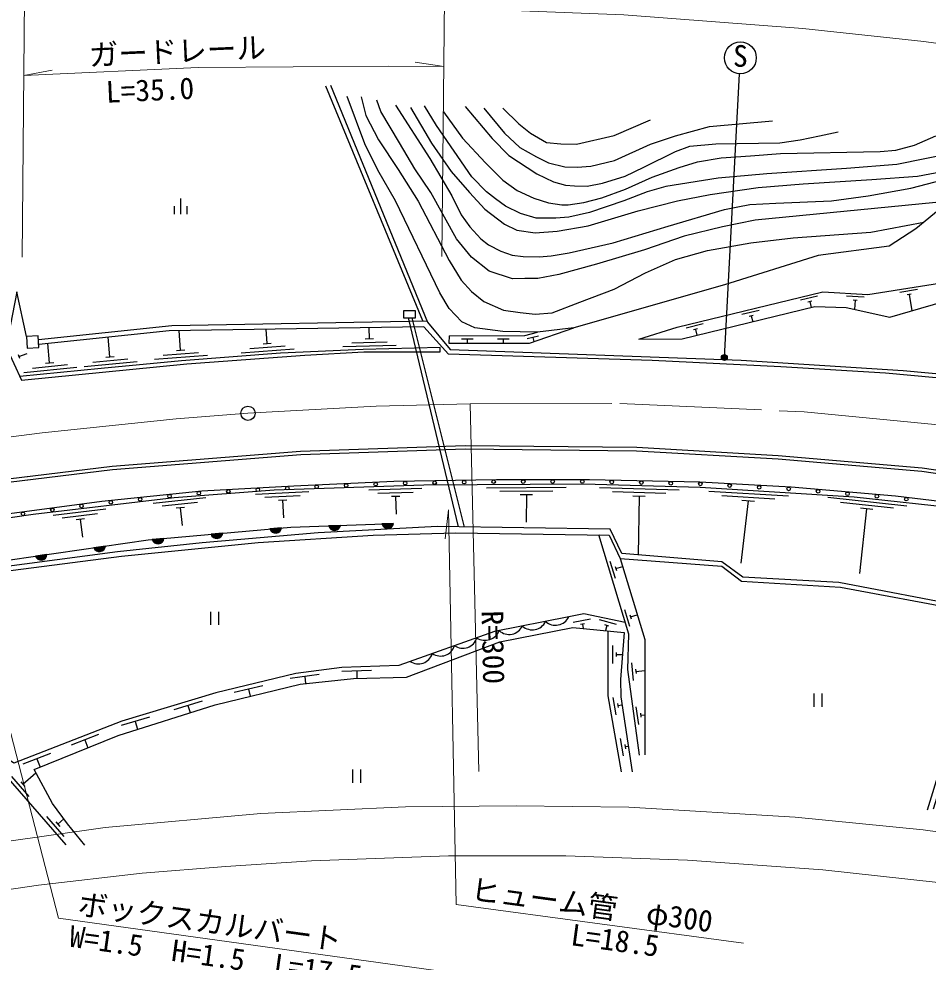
# Model space of a CAD drawing. Units: millimetres at full size, sheet at 1:1000; details may follow other scales. Extents: x 40000 to 680000, y 20000 to 380000.
# Drawn here: x 344163 to 421189, y 259614 to 339504 of the extents above; entities that cross this region are included whole.
import ezdxf
from ezdxf.enums import TextEntityAlignment as Align

# ---------------------------------------------------------------- set-up
doc = ezdxf.new("R2010")
doc.units = ezdxf.units.MM
doc.header["$LTSCALE"] = 1000
doc.linetypes.add('CHAIN', pattern=[18.5, 12, -1.5, 3.5, -1.5])
for name, color, linetype, lineweight in [('M-BGD', 7, 'Continuous', 25), ('M-BGD-EXST', 7, 'Continuous', 25), ('M-BMK', 2, 'CHAIN', 13), ('M-BMK-SRVR', 3, 'Continuous', 25), ('M-STR-HTXT', 7, 'Continuous', 13)]:
    doc.layers.add(name, color=color, linetype=linetype, lineweight=lineweight)
doc.styles.add('ＭＳ ゴシック', font='')
doc.styles.get('ＭＳ ゴシック').set_extended_font_data('MS Gothic')

msp = doc.modelspace()

# ---------------------------------------------------------------- hatches: boundary and pattern name
at = {"layer": 'M-BGD'}
for points in [[(366410, 296395, -0.82183), (365423, 296306)], [(371405, 296607, -0.82183), (370414, 296574)], [(375907, 296758, -0.82183), (374916, 296725)], [(361431, 295945, -0.82183), (360444, 295856)], [(351493, 294854, -0.82183), (350513, 294713)], [(356451, 295495, -0.82183), (355464, 295406)], [(346544, 294143, -0.82183), (345564, 294002)]]:
    msp.add_hatch(color=256, dxfattribs=at).paths.add_polyline_path(points)
at = {"layer": 'M-BGD-EXST'}
msp.add_hatch(color=256, dxfattribs=at).paths.add_polyline_path([(404146, 310941, -1), (403707, 310702, -0.41421), (403807, 311041, -0.41421)])

# ---------------------------------------------------------------- linework, layer by layer
at = {"layer": 'M-BGD'}
for p, q in [((378371, 313923), (370162, 333796)), ((357352, 322953), (357352, 323650)), ((357885, 322953), (357885, 324281)), ((358418, 322953), (358418, 323650)), ((420274, 316573), (418793, 316339)), ((411827, 316021), (410369, 315667)), ((411339, 315594), (410999, 315511)), ((415776, 315929), (414279, 316016)), ((415185, 315663), (414835, 315683)), ((415010, 315673), (414964, 314893)), ((419753, 316187), (419408, 316132)), ((419580, 316160), (419800, 314772)), ((377751, 314789), (376751, 314789)), ((376751, 314789), (376751, 314189)), ((377751, 314189), (377751, 314789)), ((406865, 314817), (405408, 314463)), ((411169, 315553), (411286, 315069)), ((376751, 314189), (377751, 314189)), ((377133, 314189), (381367, 296474)), ((381908, 296467), (377488, 314189)), ((406377, 314390), (406037, 314307)), ((406207, 314349), (406326, 313858)), ((365196, 311999), (365104, 313217)), ((373853, 312415), (373828, 313348)), ((402145, 313672), (400687, 313318)), ((401657, 313245), (401317, 313162)), ((401487, 313204), (401607, 312706)), ((351882, 310875), (351723, 312545)), ((357865, 311444), (357739, 313107)), ((373503, 312406), (374203, 312424)), ((382646, 312381), (381646, 312389)), ((382146, 312385), (382144, 312050)), ((385696, 312381), (384696, 312381)), ((385196, 312381), (385196, 312050)), ((388185, 312641), (387212, 312410)), ((387698, 312525), (387782, 312172)), ((346770, 310373), (346609, 312003)), ((363723, 311587), (366714, 311813)), ((364847, 311973), (365545, 312025)), ((371619, 311755), (376118, 311875)), ((372361, 312075), (375360, 312155)), ((344114, 311084), (344229, 310753)), ((344171, 310919), (344880, 311164)), ((351534, 310841), (352231, 310908)), ((355667, 310676), (360154, 311016)), ((356392, 311032), (359384, 311258)), ((357516, 311418), (358214, 311471)), ((362998, 311231), (367485, 311571)), ((344590, 309555), (349068, 309997)), ((345307, 309927), (348292, 310222)), ((346422, 310338), (347119, 310407)), ((349699, 310064), (354179, 310491)), ((350417, 310434), (353404, 310718)), ((378310, 299723), (373813, 299575)), ((390528, 299804), (383778, 299762)), ((400090, 299575), (393343, 299774)), ((360008, 298930), (355533, 298451)), ((368716, 299449), (364222, 299215)), ((367983, 299111), (364987, 298955)), ((377571, 299399), (374572, 299300)), ((376431, 299061), (375732, 299038)), ((376081, 299049), (376131, 297550)), ((389405, 299497), (384905, 299469)), ((387682, 299187), (386632, 299180)), ((387157, 299183), (387142, 296889)), ((398956, 299309), (394458, 299441)), ((397223, 299059), (396174, 299090)), ((396698, 299075), (396612, 294106)), ((409347, 299066), (402610, 299478)), ((408206, 298835), (403715, 299110)), ((419397, 298229), (412688, 298971)), ((359294, 298552), (356311, 298233)), ((358182, 298131), (357486, 298057)), ((357834, 298094), (357994, 296602)), ((366850, 298751), (366151, 298715)), ((366500, 298733), (366578, 297235)), ((405942, 298673), (405311, 293413)), ((406466, 298641), (405418, 298705)), ((418246, 298055), (413773, 298549)), ((415976, 298004), (415372, 292543)), ((416498, 297946), (415455, 298062)), ((351528, 297966), (347059, 297435)), ((350818, 297579), (347839, 297225)), ((349712, 297146), (349017, 297063)), ((349364, 297104), (349541, 295615)), ((366410, 296395), (365423, 296306)), ((371405, 296607), (370414, 296574)), ((375907, 296758), (374916, 296725)), ((361431, 295945), (360444, 295856)), ((351493, 294854), (350513, 294713)), ((356451, 295495), (355464, 295406)), ((346544, 294143), (345564, 294002)), ((394231, 293574), (394666, 292138)), ((394685, 293110), (394786, 292775)), ((394736, 292943), (395313, 293117)), ((360409, 289296), (360409, 288178)), ((361075, 289296), (361075, 288178)), ((395466, 289491), (395900, 288056)), ((392586, 288674), (391114, 288387)), ((394781, 288203), (393340, 288619)), ((395920, 289028), (396021, 288693)), ((395970, 288860), (396546, 289035)), ((392079, 288270), (391736, 288203)), ((391907, 288236), (391977, 287876)), ((394145, 288074), (393809, 288171)), ((393977, 288122), (393853, 287692)), ((394452, 286417), (394452, 284917)), ((394752, 285842), (394752, 285492)), ((394752, 285667), (395287, 285667)), ((396061, 284962), (396197, 283468)), ((396412, 284416), (396443, 284068)), ((369616, 283970), (367138, 283637)), ((368377, 283804), (368457, 283202)), ((374031, 284321), (371533, 284229)), ((372782, 284275), (372805, 283648)), ((396428, 284242), (397178, 284310)), ((364824, 283023), (362393, 282439)), ((363608, 282731), (363753, 282131)), ((394482, 282027), (394742, 280550)), ((411504, 282364), (411504, 281246)), ((412171, 282364), (412171, 281246)), ((359680, 281710), (357287, 280988)), ((358484, 281349), (358666, 280746)), ((394877, 281513), (394938, 281168)), ((394907, 281340), (395259, 281402)), ((396441, 281226), (396646, 279740)), ((396816, 280697), (396864, 280350)), ((396840, 280524), (397180, 280571)), ((355221, 280365), (352828, 279642)), ((354025, 280003), (354224, 279342)), ((350919, 278885), (348589, 277979)), ((349754, 278432), (350009, 277776)), ((395095, 278552), (395356, 277074)), ((395491, 278038), (395552, 277693)), ((346839, 277298), (344509, 276392)), ((395521, 277865), (395789, 277913)), ((345674, 276845), (345954, 276125)), ((344499, 274688), (345600, 275647)), ((372437, 275917), (372437, 274799)), ((373104, 275917), (373104, 274799)), ((343534, 275339), (345011, 273643)), ((344326, 274886), (344671, 274490)), ((346494, 271940), (347972, 270243)), ((347459, 271288), (347986, 271747)), ((347287, 271486), (347632, 271090))]:
    msp.add_line(p, q, dxfattribs=at)
for points in [[(370564, 333877), (378771, 313817), (380700, 311511), (405346, 310586), (419071, 309732), (428265, 308887), (432500, 315010)], [(436214, 328575), (427702, 326495), (425009, 325365), (422985, 324068), (420136, 321722), (417899, 320256), (411874, 319462), (403940, 316983), (391181, 313349), (388100, 312982), (385148, 313038), (382790, 313349), (381674, 313844), (380601, 314960), (379825, 316302), (376070, 324082), (374571, 326696), (373470, 328915), (371974, 332935)], [(373173, 332893), (373568, 331313), (374627, 329265), (376293, 326736), (378002, 324068), (380614, 319028), (381626, 317368), (382498, 316418), (383549, 315568), (385220, 314843), (386628, 314644), (387911, 314501), (389349, 314615), (391682, 315497), (394601, 316608), (397233, 317987), (399796, 319113), (402487, 319881), (406172, 320549), (409760, 320962), (416334, 321432), (420811, 322279)], [(422985, 324068), (406544, 322445), (403782, 321884), (400528, 321091), (397174, 319955), (393084, 318717), (389900, 317854), (388116, 317524), (387037, 317509), (385985, 317481), (384012, 318129), (382514, 319309), (381247, 320879), (379059, 324810), (377719, 326798), (376394, 329001), (374826, 331648), (374495, 332625)], [(376074, 332189), (378981, 327671), (380842, 324524), (381637, 322905), (382359, 321881), (383299, 320861), (383943, 320358), (384998, 319827), (385944, 319492), (386876, 319391), (388241, 319344), (389267, 319424), (390790, 319685), (394515, 320533), (399172, 321941), (403939, 323359), (405059, 323596), (406077, 323786), (408285, 323903), (413014, 324100), (416096, 324510), (419737, 325179), (423094, 326051)], [(377328, 331984), (379105, 328969), (380789, 326575), (382332, 324799), (383625, 323385), (385293, 322122), (386351, 321600), (387909, 321370), (389771, 321527), (392398, 321973), (396620, 323245), (399952, 324097), (402720, 324635), (406800, 325212), (410591, 325540), (416428, 325894), (420274, 326184), (422384, 326589), (426044, 327849), (429965, 329816)], [(426973, 329778), (424906, 328668), (423292, 328138), (418540, 327169), (414266, 326820), (407537, 326393), (403407, 326006), (398961, 325306), (397387, 324868), (395422, 324106), (392503, 323113), (390746, 322700), (389649, 322623), (387997, 322623), (386662, 323016), (385397, 323635), (384532, 324253), (383784, 324846), (382531, 326112), (379535, 330463), (378515, 332126)], [(380121, 331620), (381731, 329401), (383685, 327321), (385149, 325832), (386372, 324963), (387773, 324319), (389035, 323916), (390170, 323765), (390698, 323754), (392032, 323952), (393541, 324357), (395542, 325091), (397821, 326090), (400091, 326915), (401660, 327408), (403664, 327738), (406145, 327915), (408693, 328092), (417115, 328268), (418455, 328390), (420030, 328800), (421843, 329596)], [(381967, 332081), (384248, 329367), (385657, 327945), (388052, 326387), (389449, 325713), (390471, 325414), (391219, 325352), (392292, 325340), (393601, 325601), (395522, 326175), (397119, 326948), (399800, 328282), (401009, 328717), (403209, 328917), (408613, 329018), (410359, 329268), (411988, 329587), (413564, 329931)], [(383545, 331942), (385301, 329816), (386600, 328617), (388022, 327826), (389027, 327304), (390400, 326970), (391451, 326933), (392602, 327032), (394619, 327502), (397663, 328900), (399793, 329605), (402678, 330397), (407995, 330879)], [(385164, 331936), (386511, 330612), (387518, 329815), (388868, 329031), (390082, 328933), (391396, 328884), (394579, 329630), (397681, 330956)], [(396695, 312382), (399921, 313388), (412263, 316382), (416072, 316160), (425540, 317657), (434486, 320371), (437685, 324031)], [(396695, 312382), (400352, 312400), (411596, 315144), (414246, 315051), (417950, 314232), (424257, 316074), (435697, 319221)], [(344802, 312599), (343986, 316382), (343082, 311722), (344389, 308901)], [(432831, 314772), (428628, 308491), (417568, 309496), (408701, 310022), (397808, 310576), (380556, 311102), (378481, 313418), (356907, 313094), (345849, 311922)], [(345820, 312358), (357118, 313547), (378725, 313930)], [(380611, 312669), (380599, 312050), (387430, 312050), (391181, 313349)], [(380611, 312669), (387015, 312685), (388100, 312982)], [(344389, 308901), (358405, 310282), (368388, 311009), (373377, 311301), (379854, 311311), (379854, 311671), (373319, 311497), (366324, 311178), (357936, 310543), (351128, 309895), (344243, 309215)], [(337668, 299866), (352067, 301618), (368029, 302893), (381971, 303368), (396506, 303221), (408498, 302530), (420691, 301477), (436487, 299172), (448858, 296871), (461063, 293986), (477511, 289236), (499687, 281736)], [(337703, 299576), (352096, 301327), (368045, 302601), (381975, 303077), (396497, 302929), (408477, 302239), (420657, 301187), (436439, 298884), (448798, 296585), (460989, 293704), (477423, 288958), (499593, 281459)], [(498386, 278749), (491544, 281485), (481821, 284950), (473906, 287560), (464298, 290296), (455232, 292621), (444839, 294902), (435872, 296626), (428728, 297810), (424758, 298329), (418432, 299090), (409579, 299831), (401861, 300267), (392513, 300470), (384623, 300456), (375915, 300311), (367470, 299933), (359664, 299512), (351189, 298625), (342075, 297405), (337062, 296736)], [(471405, 287951), (460323, 290974), (449280, 293593), (440338, 295464), (430079, 297210), (424274, 297967), (414910, 299003), (401872, 299800), (391987, 300090), (378477, 300005), (365799, 299587), (357330, 298934), (345388, 297514), (336792, 296276), (332441, 295480), (320908, 292981), (320120, 289832), (327568, 285714), (333873, 282328), (343055, 275402), (348142, 269559)], [(339515, 293133), (355112, 295374), (367189, 296465), (375907, 296758)], [(421638, 272590), (422552, 275464), (423831, 279803), (424494, 283641), (424699, 286454), (424558, 289686), (413621, 291773), (405488, 292225), (403720, 293521), (395250, 294218), (394259, 296291), (379614, 296499), (369525, 295970), (359679, 295125), (352506, 294365), (339515, 292639)], [(339515, 292283), (352868, 294004), (364433, 295144), (374179, 295778), (381148, 295982), (394180, 295779), (395103, 293812), (403703, 293159), (405389, 291866), (413759, 291377), (424062, 289438), (424231, 287092), (424207, 285401), (423823, 282541), (423185, 279282), (421119, 272471)], [(396746, 277142), (395746, 284396), (395832, 287398), (393293, 295792)], [(395103, 293812), (397176, 286951), (397183, 277158)], [(376358, 284749), (371516, 284569), (367633, 284048), (360843, 282417), (352882, 280015), (343748, 276462), (331696, 284534), (326989, 287807), (324871, 289659)], [(390747, 288856), (384467, 287612), (376358, 284749)], [(395538, 288372), (392031, 289126), (390747, 288856)], [(349750, 269510), (348293, 271329), (347026, 273057), (345449, 275920), (352577, 278822), (360781, 281415), (367991, 283151), (372517, 283641), (376994, 283754), (384895, 286754), (391087, 287964), (395431, 287536), (395124, 283551), (395155, 282087), (396119, 275744)], [(395207, 275734), (394072, 282158), (394072, 287670)]]:
    msp.add_lwpolyline(points, dxfattribs=at)
msp.add_lwpolyline([(344868, 311601), (345866, 311667), (345800, 312665), (344802, 312599)], close=True, dxfattribs=at)
for centre in [(381889, 300260), (384389, 300302), (386889, 300310), (389389, 300315), (391889, 300319), (394388, 300280), (361906, 299483), (364403, 299617), (366899, 299752), (369396, 299869), (371894, 299981), (374391, 300092), (376890, 300177), (379389, 300219), (396888, 300225), (399387, 300171), (401886, 300115), (404382, 299974), (406878, 299833), (409374, 299693), (411866, 299489), (354438, 298814), (356925, 299074), (359411, 299335), (414357, 299281), (416849, 299072), (419337, 298830), (346993, 297912), (349471, 298244), (351952, 298554), (344516, 297580)]:
    msp.add_circle(centre, 150, dxfattribs=at)
for centre, radius, start, end in [((365908, 296448), 505, 196.33418, 353.99237), ((370906, 296688), 505, 193.09521, 350.7534), ((375408, 296840), 505, 193.09521, 350.7534), ((360928, 295998), 505, 196.33418, 353.99237), ((350989, 294881), 505, 199.34918, 357.00737), ((355949, 295548), 505, 196.33418, 353.99237), ((346040, 294169), 505, 199.34918, 357.00737), ((387658, 289006), 1249, 228.00641, 334.41247), ((389619, 289395), 1249, 228.00641, 334.41247), ((383659, 288165), 1292, 237.19821, 338.39306), ((385696, 288618), 1249, 228.00641, 334.41247), ((381767, 287452), 1249, 236.24269, 342.64875), ((379881, 286786), 1249, 236.24269, 342.64875), ((377995, 286120), 1249, 236.24269, 342.64875)]:
    msp.add_arc(centre, radius, start, end, dxfattribs=at)
at = {"layer": 'M-BGD-EXST'}
msp.add_line((403927, 310822), (405211, 334858), dxfattribs=at)
for centre, radius in [((405283, 336206), 1350), ((403927, 310822), 250)]:
    msp.add_circle(centre, radius, dxfattribs=at)
at = {"layer": 'M-BMK'}
msp.add_lwpolyline([(65830, 267357), (91939, 270769), (120902, 274650), (165228, 280576), (202364, 285603), (252530, 292369), (264222, 293885), (304529, 299059), (346150, 304441), (357479, 305638), (363573, 306096), (374421, 306712), (382389, 306894), (395072, 306937), (410679, 306219), (425284, 304805), (434884, 303442), (450917, 300425), (463215, 297510)], dxfattribs=at)
at = {"layer": 'M-BMK-SRVR'}
msp.add_circle((363573, 306096), 600, dxfattribs=at)
at = {"layer": 'M-STR-HTXT'}
for p, q in [((344450, 319332), (344637, 341988)), ((379995, 319375), (380231, 342272)), ((380161, 335461), (377734, 335828)), ((344577, 334713), (346990, 335165)), ((383131, 275759), (382389, 306894)), ((380562, 297914), (380268, 295476))]:
    msp.add_line(p, q, dxfattribs=at)
for points in [[(380213, 340452), (395416, 339836), (410572, 338696), (420838, 337597), (433593, 335808)], [(344577, 334713), (359340, 335381), (375445, 335510), (380161, 335461)], [(405541, 261214), (381218, 264497), (380562, 297914)], [(379499, 258897), (347523, 263328), (340314, 291131)], [(338114, 269137), (351466, 271025), (364654, 272194), (376918, 272770), (386286, 272849), (395821, 272725), (409915, 271890), (420757, 270824), (432468, 269175), (440847, 267704), (451212, 265494), (457003, 264135), (464894, 262093), (473885, 259354), (488702, 254368)], [(487192, 250394), (478851, 253289), (467398, 256868), (457022, 259706), (453057, 260689), (437986, 263938), (430247, 265165), (422030, 266357), (412279, 267434), (400799, 268241), (390497, 268614), (380559, 268614), (368956, 268183), (361703, 267727), (354616, 267135), (345837, 266139), (338314, 265022)]]:
    msp.add_lwpolyline(points, dxfattribs=at)

# ---------------------------------------------------------------- texts
at = {"layer": 'M-BGD-EXST', "style": 'ＭＳ ゴシック'}
msp.add_text('S', height=1833, rotation=358.508, dxfattribs=at).set_placement((404628, 334914), align=Align.BOTTOM_LEFT)
at = {"layer": 'M-STR-HTXT', "style": 'ＭＳ ゴシック'}
for s, rotation, p in [('ガードレール', 2.59, (350162, 334966)), ('L=35.0', 2.59, (351601, 331848)), ('R=300', 271.365, (382807, 289363)), ('ヒューム管\u3000φ300', 352.313, (382279, 264354)), ('ボックスカルバート', 352.11, (349010, 263122)), ('L=18.5', 352.313, (390769, 260516)), ('W=1.5  H=1.5  L=17.5', 352.11, (348290, 260388))]:
    msp.add_text(s, height=1833, rotation=rotation, dxfattribs=at).set_placement(p, align=Align.BOTTOM_LEFT)

doc.saveas('drawing.dxf')
